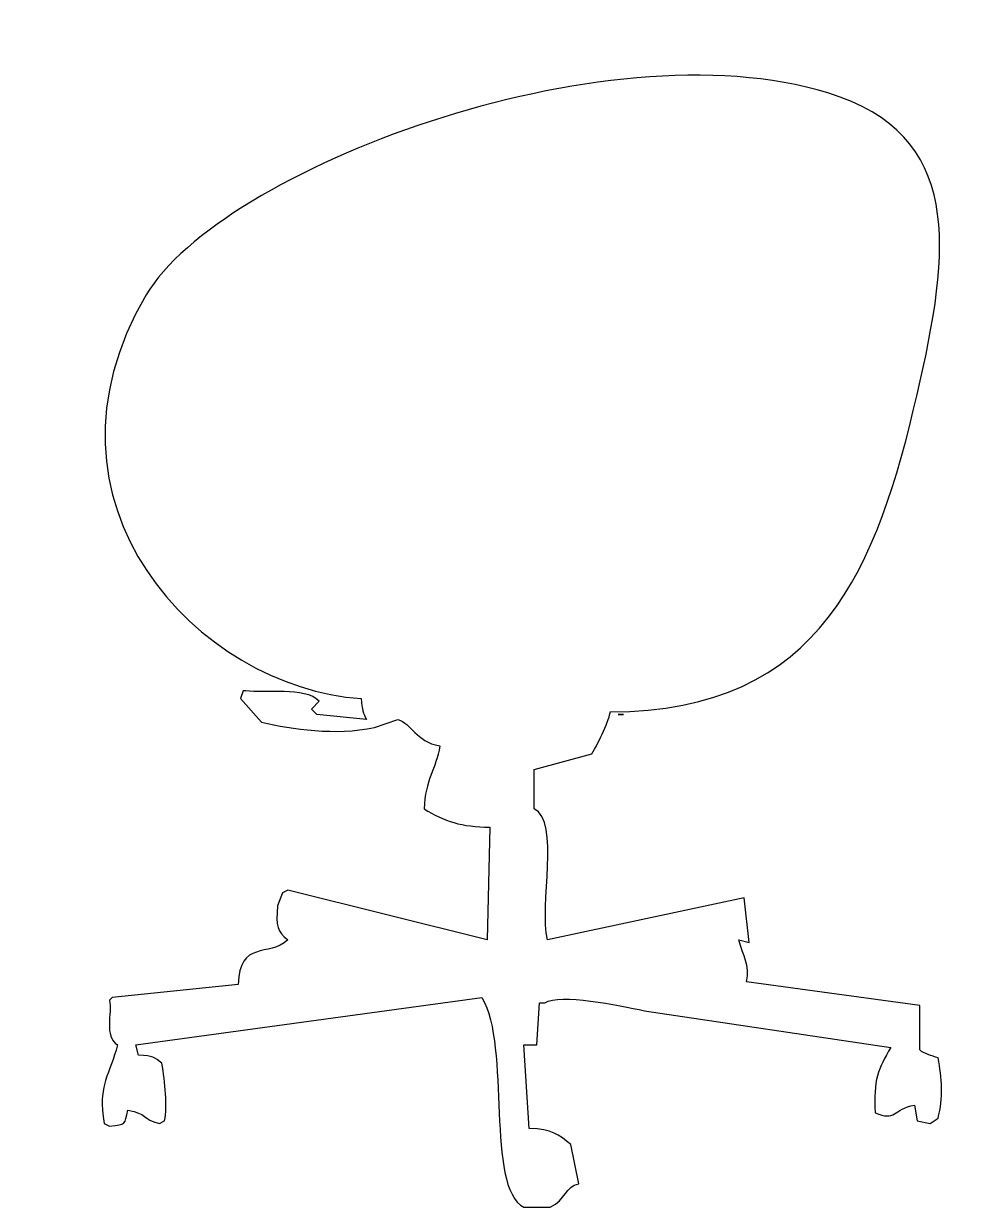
# Model space of a CAD drawing. Header units: centimetres. Extents: x -8.4 to 7.4, y -9.5 to 10.4.
import ezdxf

# ---------------------------------------------------------------- set-up
doc = ezdxf.new("R2010")
doc.units = ezdxf.units.CM
doc.header["$MEASUREMENT"] = 0
doc.layers.add('Camada 1', color=7, linetype='Continuous')

msp = doc.modelspace()

# ---------------------------------------------------------------- linework, layer by layer
at = {"layer": 'Camada 1'}
msp.add_open_spline([(6.69328, -6.1266), (6.69328, -6.1266), (6.69328, -6.87635), (6.69328, -6.87635), (6.69328, -6.87635), (6.77199, -6.9407), (6.88894, -6.96909), (7.00205, -7.00875), (7.00205, -7.00875), (7.06743, -7.34422), (7.09079, -7.68685), (7.00205, -8.02329), (7.00205, -8.02329), (7.00205, -8.02329), (6.86976, -8.11161), (6.86976, -8.11161), (6.86976, -8.11161), (6.86976, -8.11161), (6.6492, -8.06737), (6.6492, -8.06737), (6.6492, -8.06737), (6.6492, -8.06737), (6.60507, -7.80276), (6.60507, -7.80276), (6.60507, -7.80276), (6.23889, -7.87343), (6.29141, -8.08092), (5.94335, -7.93516), (5.94335, -7.93516), (5.91179, -7.37768), (5.99476, -7.19568), (6.20804, -6.8323), (6.20804, -6.8323), (6.20804, -6.8323), (2.06157, -6.21474), (2.06157, -6.21474), (2.06157, -6.21474), (1.62562, -6.12822), (0.63986, -5.91716), (0.38536, -6.08253), (0.38536, -6.08253), (0.38536, -6.08253), (0.29719, -6.08252), (0.29719, -6.08252), (0.29719, -6.08252), (0.29719, -6.08252), (0.25303, -6.78822), (0.25303, -6.78822), (0.25303, -6.78822), (0.25303, -6.78822), (0.0325, -6.78822), (0.0325, -6.78822), (0.0325, -6.78822), (0.0325, -6.78822), (0.12071, -8.19977), (0.12071, -8.19977), (0.12071, -8.19977), (0.51364, -8.20141), (0.61384, -8.30653), (0.82649, -8.46438), (0.82649, -8.46438), (0.82649, -8.46438), (0.95878, -9.12616), (0.95878, -9.12616), (0.95878, -9.12616), (0.7265, -9.17188), (0.74664, -9.39273), (0.47364, -9.52317), (0.47364, -9.52317), (0.47364, -9.52317), (0.0325, -9.52316), (0.0325, -9.52316), (0.0325, -9.52316), (-0.62316, -9.17039), (-0.17861, -6.82481), (-0.6733, -5.99423), (-0.6733, -5.99423), (-0.6733, -5.99423), (-6.49599, -6.78824), (-6.49599, -6.78824), (-6.49599, -6.78824), (-6.49599, -6.78824), (-6.45183, -6.96469), (-6.45183, -6.96469), (-6.45183, -6.96469), (-6.19294, -6.97384), (-6.19243, -7.00144), (-6.05482, -7.09693), (-6.05482, -7.09693), (-6.00129, -7.4257), (-5.96341, -7.81731), (-6.01074, -8.0674), (-6.01074, -8.0674), (-6.01074, -8.0674), (-6.09895, -8.11164), (-6.09895, -8.11164), (-6.09895, -8.11164), (-6.3955, -8.04063), (-6.29739, -7.9409), (-6.62825, -7.89111), (-6.62825, -7.89111), (-6.68686, -8.12617), (-6.65323, -8.13122), (-6.9371, -8.15572), (-6.9371, -8.15572), (-6.9371, -8.15572), (-7.02528, -8.11161), (-7.02528, -8.11161), (-7.02528, -8.11161), (-7.14754, -7.45539), (-6.91844, -7.27714), (-6.80475, -6.78822), (-6.80475, -6.78822), (-7.03835, -6.64781), (-6.88735, -6.25395), (-6.93715, -6.03828), (-6.93715, -6.03828), (-6.93715, -6.03828), (-6.89299, -5.9942), (-6.89299, -5.9942), (-6.89299, -5.9942), (-6.89299, -5.9942), (-4.77569, -5.77367), (-4.77569, -5.77367), (-4.77569, -5.77367), (-4.741, -5.01852), (-4.25772, -5.32314), (-3.93752, -5.02373), (-3.93752, -5.02373), (-4.11929, -4.88268), (-4.13291, -4.79812), (-4.11397, -4.45043), (-4.11397, -4.45043), (-4.11397, -4.45043), (-4.02576, -4.22971), (-4.02576, -4.22971), (-4.02576, -4.22971), (-4.02576, -4.22971), (-3.93752, -4.18563), (-3.93752, -4.18563), (-3.93752, -4.18563), (-3.93752, -4.18563), (-0.58514, -5.02372), (-0.58514, -5.02372), (-0.58514, -5.02372), (-0.58514, -5.02372), (-0.54098, -3.127), (-0.54098, -3.127), (-0.54098, -3.127), (-1.00831, -3.12359), (-1.30838, -3.03167), (-1.64374, -2.81823), (-1.64374, -2.81823), (-1.63072, -2.33587), (-1.44477, -2.15402), (-1.37916, -1.75953), (-1.37916, -1.75953), (-1.79159, -1.68965), (-1.85549, -1.37837), (-2.08483, -1.31844), (-2.08483, -1.31844), (-2.08483, -1.31844), (-2.48181, -1.45084), (-2.48181, -1.45084), (-2.48181, -1.45084), (-3.1365, -1.59073), (-3.86193, -1.47875), (-4.37869, -1.36252), (-4.37869, -1.36252), (-4.37869, -1.36252), (-4.73151, -0.96551), (-4.73151, -0.96551), (-4.73151, -0.96551), (-4.73151, -0.96551), (-4.68743, -0.8333), (-4.68743, -0.8333), (-4.68743, -0.8333), (-4.68743, -0.8333), (-4.64327, -0.83332), (-4.64327, -0.83332), (-4.64327, -0.83332), (-4.33278, -0.88621), (-3.65174, -0.75699), (-3.40819, -1.00969), (-3.40819, -1.00969), (-3.40819, -1.00969), (-3.54056, -1.14201), (-3.54056, -1.14201), (-3.54056, -1.14201), (-3.54056, -1.14201), (-3.45224, -1.23025), (-3.45224, -1.23025), (-3.45224, -1.23025), (-3.45224, -1.23025), (-2.61417, -1.31846), (-2.61417, -1.31846), (-2.61417, -1.31846), (-2.67082, -1.20257), (-2.68968, -1.16437), (-2.70233, -0.96553), (-2.70233, -0.96553), (-5.44331, -0.78032), (-8.38164, 2.33504), (-6.31959, 5.82741), (-6.31959, 5.82741), (-5.08679, 7.91513), (1.36545, 10.38975), (5.14936, 9.22386), (5.14936, 9.22386), (7.42705, 8.52224), (7.22287, 6.62182), (6.64923, 4.15116), (6.64923, 4.15116), (5.97764, 1.25855), (5.0544, -1.18779), (1.48824, -1.18625), (1.48824, -1.18625), (1.47924, -1.29351), (1.29105, -1.71327), (1.17937, -1.89203), (1.17937, -1.89203), (1.17937, -1.89203), (0.20898, -2.15664), (0.20898, -2.15664), (0.20898, -2.15664), (0.20898, -2.15664), (0.20898, -2.81834), (0.20898, -2.81834), (0.20898, -2.81834), (0.64591, -3.02477), (0.29217, -4.44921), (0.42951, -5.0238), (0.42951, -5.0238), (0.42951, -5.0238), (3.73783, -4.3181), (3.73783, -4.3181), (3.73783, -4.3181), (3.73783, -4.3181), (3.8261, -5.06804), (3.8261, -5.06804), (3.8261, -5.06804), (3.8261, -5.06804), (3.64968, -5.0238), (3.64968, -5.0238), (3.64968, -5.0238), (3.71551, -5.2964), (3.84574, -5.44152), (3.78192, -5.72966), (3.78192, -5.72966), (3.78192, -5.72966), (6.69328, -6.1266), (6.69328, -6.1266)], degree=3, knots=[0, 0, 0, 0, 0.015625, 0.015625, 0.015625, 0.015625, 0.03125, 0.03125, 0.03125, 0.03125, 0.046875, 0.046875, 0.046875, 0.046875, 0.0625, 0.0625, 0.0625, 0.0625, 0.078125, 0.078125, 0.078125, 0.078125, 0.09375, 0.09375, 0.09375, 0.09375, 0.109375, 0.109375, 0.109375, 0.109375, 0.125, 0.125, 0.125, 0.125, 0.140625, 0.140625, 0.140625, 0.140625, 0.15625, 0.15625, 0.15625, 0.15625, 0.171875, 0.171875, 0.171875, 0.171875, 0.1875, 0.1875, 0.1875, 0.1875, 0.203125, 0.203125, 0.203125, 0.203125, 0.21875, 0.21875, 0.21875, 0.21875, 0.234375, 0.234375, 0.234375, 0.234375, 0.25, 0.25, 0.25, 0.25, 0.265625, 0.265625, 0.265625, 0.265625, 0.28125, 0.28125, 0.28125, 0.28125, 0.296875, 0.296875, 0.296875, 0.296875, 0.3125, 0.3125, 0.3125, 0.3125, 0.328125, 0.328125, 0.328125, 0.328125, 0.34375, 0.34375, 0.34375, 0.34375, 0.359375, 0.359375, 0.359375, 0.359375, 0.375, 0.375, 0.375, 0.375, 0.390625, 0.390625, 0.390625, 0.390625, 0.40625, 0.40625, 0.40625, 0.40625, 0.421875, 0.421875, 0.421875, 0.421875, 0.4375, 0.4375, 0.4375, 0.4375, 0.453125, 0.453125, 0.453125, 0.453125, 0.46875, 0.46875, 0.46875, 0.46875, 0.484375, 0.484375, 0.484375, 0.484375, 0.5, 0.5, 0.5, 0.5, 0.515625, 0.515625, 0.515625, 0.515625, 0.53125, 0.53125, 0.53125, 0.53125, 0.546875, 0.546875, 0.546875, 0.546875, 0.5625, 0.5625, 0.5625, 0.5625, 0.578125, 0.578125, 0.578125, 0.578125, 0.59375, 0.59375, 0.59375, 0.59375, 0.609375, 0.609375, 0.609375, 0.609375, 0.625, 0.625, 0.625, 0.625, 0.640625, 0.640625, 0.640625, 0.640625, 0.65625, 0.65625, 0.65625, 0.65625, 0.671875, 0.671875, 0.671875, 0.671875, 0.6875, 0.6875, 0.6875, 0.6875, 0.703125, 0.703125, 0.703125, 0.703125, 0.71875, 0.71875, 0.71875, 0.71875, 0.734375, 0.734375, 0.734375, 0.734375, 0.75, 0.75, 0.75, 0.75, 0.765625, 0.765625, 0.765625, 0.765625, 0.78125, 0.78125, 0.78125, 0.78125, 0.796875, 0.796875, 0.796875, 0.796875, 0.8125, 0.8125, 0.8125, 0.8125, 0.828125, 0.828125, 0.828125, 0.828125, 0.84375, 0.84375, 0.84375, 0.84375, 0.859375, 0.859375, 0.859375, 0.859375, 0.875, 0.875, 0.875, 0.875, 0.890625, 0.890625, 0.890625, 0.890625, 0.90625, 0.90625, 0.90625, 0.90625, 0.921875, 0.921875, 0.921875, 0.921875, 0.9375, 0.9375, 0.9375, 0.9375, 0.953125, 0.953125, 0.953125, 0.953125, 0.96875, 0.96875, 0.96875, 0.96875, 1, 1, 1, 1], dxfattribs=at)
at = {"layer": 'Camada 1', "color": 7}
msp.add_open_spline([(1.62053, -1.2303), (1.62053, -1.2303), (1.70875, -1.2303), (1.70875, -1.2303), (1.70875, -1.2303), (1.70875, -1.2303), (1.62053, -1.2303), (1.62053, -1.2303)], degree=3, knots=[0, 0, 0, 0, 0.33333333, 0.33333333, 0.33333333, 0.33333333, 1, 1, 1, 1], dxfattribs=at)

doc.saveas('drawing.dxf')
